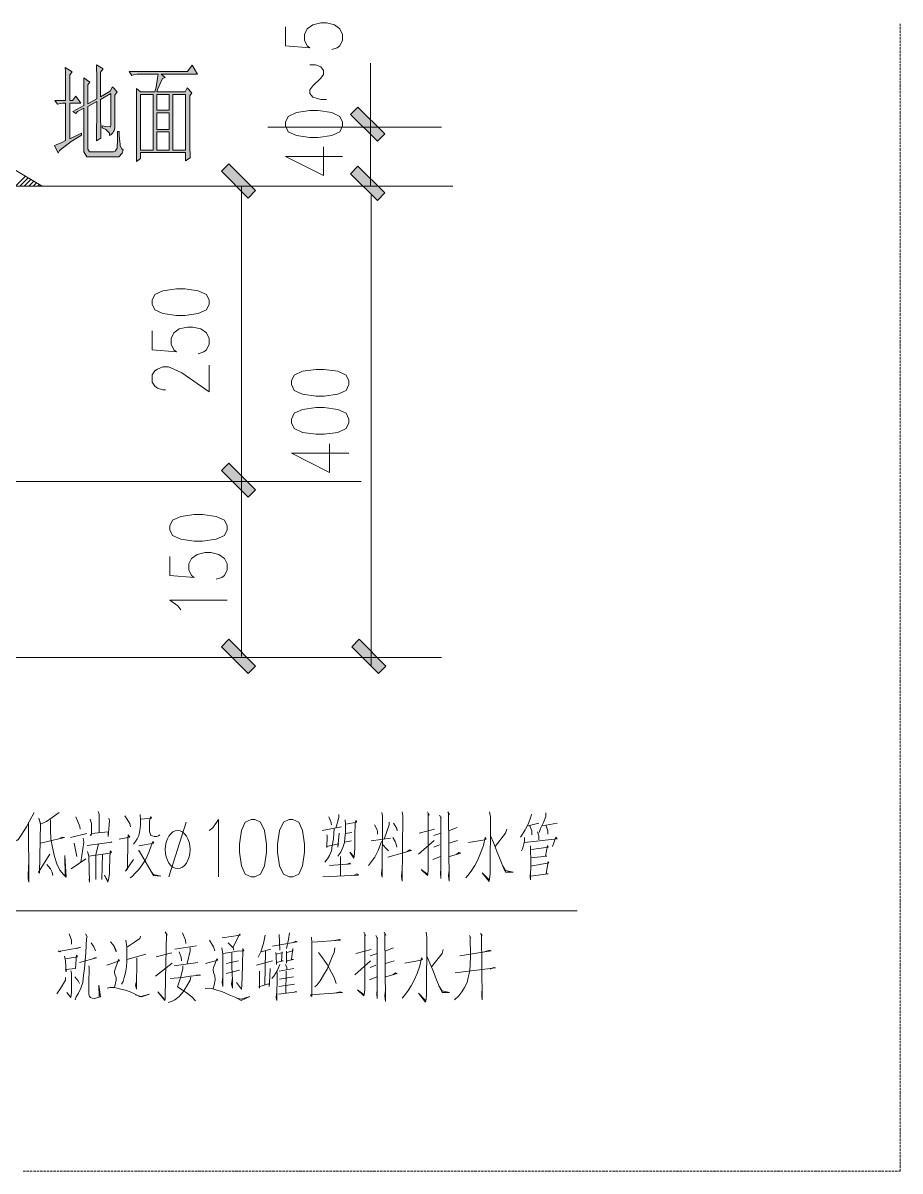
# Model space of a CAD drawing. Header units: millimetres. Extents: x -4415 to 173792, y -78716 to 47289.
# Drawn here: x 22054 to 32086, y -55595 to -42470 of the extents above; entities that cross this region are included whole.
import ezdxf

# ---------------------------------------------------------------- set-up
doc = ezdxf.new("R2010")
doc.units = ezdxf.units.MM

msp = doc.modelspace()

# ---------------------------------------------------------------- hatches: boundary and pattern name
h = msp.add_hatch(color=0)
h.dxf.hatch_style = 2
h.paths.add_polyline_path([(22589, -43796), (22722, -43729), (22725, -43753), (22605, -43826), (22471, -43929), (22455, -43957), (22416, -43871), (22435, -43864), (22498, -43835), (22541, -43814), (22541, -43387), (22528, -43387), (22507, -43387), (22467, -43393), (22449, -43400), (22419, -43358), (22541, -43358), (22541, -43140), (22541, -43106), (22540, -43025), (22538, -42978), (22615, -43030), (22589, -43063), (22589, -43358), (22622, -43358), (22658, -43306), (22715, -43387), (22589, -43387)])
h = msp.add_hatch(color=0)
h.dxf.hatch_style = 2
h.paths.add_polyline_path([(22961, -43647), (23001, -43655), (23046, -43659), (23051, -43657), (23056, -43655), (23061, -43638), (23061, -43624), (23061, -43277), (22941, -43344), (22941, -43500), (22943, -43721), (22944, -43786), (22895, -43819), (22896, -43735), (22898, -43510), (22898, -43367), (22795, -43424), (22795, -43886), (22795, -43914), (22816, -43943), (22838, -43943), (23091, -43943), (23109, -43937), (23130, -43900), (23133, -43866), (23135, -43833), (23137, -43755), (23137, -43710), (23154, -43710), (23155, -43757), (23161, -43829), (23164, -43852), (23167, -43876), (23185, -43909), (23200, -43919), (23188, -43959), (23149, -43999), (23124, -43999), (22822, -43999), (22786, -43999), (22752, -43945), (22752, -43890), (22752, -43443), (22678, -43481), (22658, -43505), (22625, -43481), (22752, -43414), (22752, -43244), (22752, -43213), (22750, -43139), (22749, -43096), (22818, -43148), (22795, -43177), (22795, -43395), (22898, -43338), (22898, -43111), (22898, -43068), (22896, -42987), (22895, -42949), (22971, -42996), (22941, -43034), (22941, -43315), (23051, -43248), (23077, -43201), (23131, -43258), (23104, -43295), (23104, -43657), (23104, -43671), (23096, -43699), (23089, -43712), (23081, -43725), (23059, -43747), (23044, -43757), (23043, -43731), (23001, -43686), (22961, -43667)])
h = msp.add_hatch(color=0)
h.paths.add_polyline_path([(23563, -43258), (23576, -43203), (23594, -43101), (23600, -43054), (23387, -43054), (23362, -43054), (23319, -43061), (23300, -43069), (23270, -43026), (23936, -43026), (23990, -42954), (24049, -43054), (23633, -43054), (23682, -43092), (23649, -43106), (23630, -43146), (23597, -43222), (23584, -43258), (23909, -43258), (23933, -43210), (23986, -43267), (23963, -43301), (23963, -43514), (23964, -43871), (23966, -44013), (23915, -44047), (23915, -43952), (23400, -43952), (23400, -44019), (23351, -44052), (23352, -43968), (23354, -43756), (23354, -43626), (23354, -43497), (23352, -43293), (23351, -43220), (23400, -43258)])
h.paths.add_polyline_path([(23769, -43287), (23769, -43923), (23915, -43923), (23915, -43287)])
h.paths.add_polyline_path([(23400, -43287), (23400, -43923), (23543, -43923), (23543, -43287)])
h.paths.add_polyline_path([(23587, -43715), (23587, -43923), (23727, -43923), (23727, -43715)])
h.paths.add_polyline_path([(23587, -43496), (23587, -43686), (23727, -43686), (23727, -43496)])
h.paths.add_polyline_path([(23587, -43287), (23587, -43467), (23727, -43467), (23727, -43287)])
h = msp.add_hatch(color=0)
h.dxf.hatch_style = 2
h.paths.add_polyline_path([(25802, -43516), (25886, -43432), (26192, -43736), (26108, -43821)])
h = msp.add_hatch(color=0)
h.dxf.hatch_style = 2
h.paths.add_polyline_path([(24324, -44165), (24409, -44080), (24715, -44386), (24629, -44471)])
h = msp.add_hatch(color=0)
h.dxf.hatch_style = 2
h.paths.add_polyline_path([(25802, -44193), (25886, -44108), (26192, -44413), (26108, -44498)])
h = msp.add_hatch(color=0)
h.dxf.hatch_style = 2
h.paths.add_polyline_path([(24324, -47588), (24409, -47503), (24715, -47808), (24629, -47893)])
h = msp.add_hatch(color=0)
h.dxf.hatch_style = 2
h.paths.add_polyline_path([(24324, -49601), (24409, -49516), (24715, -49822), (24629, -49907)])
h = msp.add_hatch(color=0)
h.dxf.hatch_style = 2
h.paths.add_polyline_path([(25814, -49601), (25899, -49516), (26204, -49822), (26119, -49907)])

# ---------------------------------------------------------------- linework, layer by layer
at = {"color": 0, "lineweight": 0}
for points in [[(25057, -42514), (25057, -42732), (25337, -42753), (25306, -42732), (25274, -42666), (25274, -42601), (25306, -42535), (25368, -42491), (25461, -42470), (25524, -42470), (25617, -42491), (25679, -42535), (25710, -42601), (25710, -42666), (25679, -42732), (25648, -42753), (25586, -42775)], [(32086, -42478), (32086, -42505)], [(32086, -42517), (32086, -42544)], [(19284, -42551), (22274, -44337)], [(32086, -42555), (32086, -42582)], [(32086, -42593), (32086, -42621)], [(32086, -42632), (32086, -42660)], [(32086, -42670), (32086, -42698)], [(32086, -42709), (32086, -42736)], [(32086, -42748), (32086, -42775)], [(32086, -42786), (32086, -42813)], [(32086, -42824), (32086, -42852)], [(32086, -42863), (32086, -42891)], [(32086, -42901), (32086, -42929)], [(25524, -43343), (25461, -43343), (25368, -43320), (25337, -43277), (25337, -43233), (25368, -43189), (25461, -43102), (25492, -43058), (25492, -43015), (25461, -42971), (25399, -42950), (25337, -42950)], [(26030, -44337), (26030, -42931)], [(32086, -42940), (32086, -42968)], [(32086, -42979), (32086, -43006)], [(32086, -43017), (32086, -43044)], [(32086, -43056), (32086, -43083)], [(32086, -43095), (32086, -43121)], [(32086, -43132), (32086, -43160)], [(32086, -43171), (32086, -43199)], [(32086, -43209), (32086, -43237)], [(32086, -43248), (32086, -43276)], [(32086, -43287), (32086, -43314)], [(32086, -43325), (32086, -43352)], [(32086, -43364), (32086, -43391)], [(32086, -43402), (32086, -43429)], [(32086, -43440), (32086, -43468)], [(32086, -43479), (32086, -43507)], [(32086, -43517), (32086, -43545)], [(32086, -43556), (32086, -43584)], [(26842, -43660), (24855, -43660)], [(32086, -43595), (32086, -43622)], [(32086, -43633), (32086, -43660)], [(32086, -43671), (32086, -43699)], [(32086, -43710), (32086, -43738)], [(32086, -43748), (32086, -43776)], [(32086, -43787), (32086, -43815)], [(32086, -43826), (32086, -43853)], [(25057, -43996), (25492, -44214), (25492, -43887)], [(32086, -43864), (32086, -43891)], [(32086, -43903), (32086, -43930)], [(32086, -43942), (32086, -43968)], [(25057, -43996), (25710, -43996)], [(32086, -43979), (32086, -44007)], [(32086, -44018), (32086, -44046)], [(32086, -44056), (32086, -44084)], [(32086, -44095), (32086, -44123)], [(21967, -44337), (22082, -44222)], [(32086, -44134), (32086, -44161)], [(32086, -44172), (32086, -44199)], [(32086, -44211), (32086, -44238)], [(22274, -44337), (20795, -44337)], [(22019, -44337), (22114, -44241)], [(22069, -44337), (22146, -44259)], [(22121, -44337), (22177, -44279)], [(22171, -44337), (22210, -44298)], [(22223, -44337), (22242, -44317)], [(22274, -44337), (26971, -44337)], [(24553, -44337), (24553, -49712)], [(25724, -44337), (25255, -44337)], [(32086, -44249), (32086, -44276)], [(32086, -44287), (32086, -44315)], [(32086, -44326), (32086, -44354)], [(32086, -44364), (32086, -44392)], [(26036, -44437), (26036, -49812)], [(32086, -44403), (32086, -44431)], [(32086, -44442), (32086, -44469)], [(32086, -44480), (32086, -44507)], [(32086, -44519), (32086, -44546)], [(32086, -44557), (32086, -44585)], [(32086, -44595), (32086, -44623)], [(32086, -44634), (32086, -44662)], [(32086, -44673), (32086, -44700)], [(32086, -44711), (32086, -44738)], [(32086, -44750), (32086, -44777)], [(32086, -44789), (32086, -44815)], [(32086, -44826), (32086, -44854)], [(32086, -44865), (32086, -44893)], [(32086, -44903), (32086, -44931)], [(32086, -44942), (32086, -44970)], [(32086, -44981), (32086, -45009)], [(32086, -45019), (32086, -45046)], [(32086, -45058), (32086, -45085)], [(32086, -45097), (32086, -45123)], [(32086, -45134), (32086, -45162)], [(32086, -45173), (32086, -45201)], [(32086, -45211), (32086, -45239)], [(32086, -45250), (32086, -45278)], [(32086, -45289), (32086, -45316)], [(32086, -45327), (32086, -45354)], [(32086, -45366), (32086, -45393)], [(32086, -45404), (32086, -45432)], [(32086, -45442), (32086, -45470)], [(32086, -45481), (32086, -45509)], [(32086, -45520), (32086, -45547)], [(32086, -45558), (32086, -45586)], [(32086, -45597), (32086, -45624)], [(32086, -45635), (32086, -45662)], [(32086, -45673), (32086, -45701)], [(32086, -45712), (32086, -45740)], [(32086, -45750), (32086, -45778)], [(32086, -45789), (32086, -45817)], [(32086, -45828), (32086, -45856)], [(32086, -45866), (32086, -45893)], [(32086, -45905), (32086, -45932)], [(23530, -45989), (23530, -46208), (23810, -46229), (23779, -46208), (23748, -46142), (23748, -46077), (23779, -46011), (23841, -45967), (23935, -45946), (23997, -45946), (24090, -45967), (24153, -46011), (24184, -46077), (24184, -46142), (24153, -46208), (24122, -46229), (24059, -46251)], [(32086, -45944), (32086, -45970)], [(32086, -45981), (32086, -46009)], [(32086, -46020), (32086, -46048)], [(32086, -46058), (32086, -46086)], [(32086, -46097), (32086, -46125)], [(32086, -46136), (32086, -46163)], [(32086, -46174), (32086, -46201)], [(32086, -46213), (32086, -46240)], [(32086, -46251), (32086, -46279)], [(32086, -46289), (32086, -46317)], [(32086, -46328), (32086, -46356)], [(23686, -46665), (23655, -46665), (23592, -46644), (23561, -46622), (23530, -46578), (23530, -46491), (23561, -46447), (23592, -46426), (23655, -46403), (23717, -46403), (23779, -46426), (23873, -46469), (24184, -46688), (24184, -46382)], [(32086, -46367), (32086, -46394)], [(32086, -46405), (32086, -46433)], [(32086, -46444), (32086, -46471)], [(32086, -46482), (32086, -46509)], [(32086, -46521), (32086, -46548)], [(32086, -46559), (32086, -46587)], [(32086, -46597), (32086, -46625)], [(32086, -46636), (32086, -46664)], [(32086, -46675), (32086, -46703)], [(32086, -46713), (32086, -46740)], [(32086, -46752), (32086, -46779)], [(32086, -46791), (32086, -46817)], [(32086, -46828), (32086, -46856)], [(32086, -46867), (32086, -46895)], [(32086, -46905), (32086, -46933)], [(32086, -46944), (32086, -46972)], [(32086, -46983), (32086, -47011)], [(32086, -47021), (32086, -47048)], [(32086, -47060), (32086, -47087)], [(32086, -47099), (32086, -47126)], [(32086, -47136), (32086, -47164)], [(32086, -47175), (32086, -47203)], [(32086, -47214), (32086, -47241)], [(32086, -47252), (32086, -47280)], [(25126, -47390), (25562, -47609), (25562, -47281)], [(32086, -47291), (32086, -47318)], [(32086, -47329), (32086, -47356)], [(32086, -47368), (32086, -47395)], [(25126, -47390), (25780, -47390)], [(32086, -47406), (32086, -47434)], [(32086, -47444), (32086, -47472)], [(32086, -47483), (32086, -47511)], [(32086, -47522), (32086, -47550)], [(32086, -47560), (32086, -47588)], [(32086, -47599), (32086, -47626)], [(32086, -47638), (32086, -47664)], [(21227, -47711), (25267, -47711)], [(25267, -47711), (25924, -47711)], [(32086, -47676), (32086, -47703)], [(32086, -47714), (32086, -47742)], [(32086, -47752), (32086, -47780)], [(32086, -47791), (32086, -47819)], [(32086, -47830), (32086, -47858)], [(32086, -47868), (32086, -47895)], [(32086, -47907), (32086, -47934)], [(32086, -47946), (32086, -47972)], [(32086, -47983), (32086, -48011)], [(32086, -48022), (32086, -48050)], [(32086, -48061), (32086, -48088)], [(32086, -48099), (32086, -48127)], [(32086, -48138), (32086, -48166)], [(32086, -48176), (32086, -48203)], [(32086, -48215), (32086, -48242)], [(32086, -48253), (32086, -48281)], [(32086, -48291), (32086, -48319)], [(32086, -48330), (32086, -48358)], [(32086, -48369), (32086, -48397)], [(32086, -48407), (32086, -48435)], [(23734, -48568), (23734, -48786), (24014, -48809), (23983, -48786), (23952, -48721), (23952, -48655), (23983, -48591), (24045, -48547), (24139, -48525), (24202, -48525), (24295, -48547), (24358, -48591), (24389, -48655), (24389, -48721), (24358, -48786), (24327, -48809), (24264, -48830)], [(32086, -48446), (32086, -48473)], [(32086, -48485), (32086, -48511)], [(32086, -48523), (32086, -48550)], [(32086, -48561), (32086, -48589)], [(32086, -48599), (32086, -48627)], [(32086, -48638), (32086, -48666)], [(32086, -48677), (32086, -48705)], [(32086, -48715), (32086, -48742)], [(32086, -48754), (32086, -48781)], [(32086, -48793), (32086, -48819)], [(32086, -48830), (32086, -48858)], [(32086, -48869), (32086, -48897)], [(32086, -48908), (32086, -48935)], [(32086, -48946), (32086, -48974)], [(23859, -49179), (23827, -49135), (23734, -49070), (24389, -49070)], [(32086, -48985), (32086, -49013)], [(32086, -49023), (32086, -49050)], [(32086, -49062), (32086, -49089)], [(32086, -49101), (32086, -49128)], [(32086, -49138), (32086, -49166)], [(32086, -49177), (32086, -49205)], [(32086, -49216), (32086, -49244)], [(32086, -49254), (32086, -49282)], [(32086, -49293), (32086, -49320)], [(32086, -49332), (32086, -49358)], [(32086, -49370), (32086, -49397)], [(32086, -49408), (32086, -49436)], [(32086, -49446), (32086, -49474)], [(32086, -49485), (32086, -49513)], [(32086, -49524), (32086, -49552)], [(32086, -49562), (32086, -49590)], [(32086, -49601), (32086, -49628)], [(26842, -49723), (21616, -49723)], [(32086, -49640), (32086, -49666)], [(32086, -49678), (32086, -49705)], [(32086, -49716), (32086, -49744)], [(32086, -49754), (32086, -49782)], [(32086, -49793), (32086, -49821)], [(32086, -49832), (32086, -49860)], [(32086, -49870), (32086, -49897)], [(32086, -49909), (32086, -49936)], [(32086, -49948), (32086, -49975)], [(32086, -49985), (32086, -50013)], [(32086, -50024), (32086, -50052)], [(32086, -50063), (32086, -50091)], [(32086, -50101), (32086, -50129)], [(32086, -50140), (32086, -50168)], [(32086, -50179), (32086, -50205)], [(32086, -50217), (32086, -50244)], [(32086, -50255), (32086, -50283)], [(32086, -50293), (32086, -50321)], [(32086, -50332), (32086, -50360)], [(32086, -50371), (32086, -50399)], [(32086, -50409), (32086, -50437)], [(32086, -50448), (32086, -50475)], [(32086, -50487), (32086, -50513)], [(32086, -50525), (32086, -50552)], [(32086, -50563), (32086, -50591)], [(32086, -50601), (32086, -50629)], [(32086, -50640), (32086, -50668)], [(32086, -50679), (32086, -50707)], [(32086, -50717), (32086, -50744)], [(32086, -50756), (32086, -50783)], [(32086, -50795), (32086, -50822)], [(32086, -50832), (32086, -50860)], [(32086, -50871), (32086, -50899)], [(32086, -50910), (32086, -50937)], [(32086, -50948), (32086, -50976)], [(32086, -50987), (32086, -51015)], [(32086, -51026), (32086, -51052)], [(32086, -51064), (32086, -51091)], [(32086, -51103), (32086, -51130)], [(32086, -51140), (32086, -51168)], [(32086, -51179), (32086, -51207)], [(32086, -51218), (32086, -51246)], [(32086, -51256), (32086, -51284)], [(32086, -51295), (32086, -51322)], [(32086, -51334), (32086, -51360)], [(32086, -51372), (32086, -51399)], [(32086, -51410), (32086, -51438)], [(32086, -51448), (32086, -51476)], [(22181, -51497), (22132, -51586), (22096, -51662), (22042, -51745), (22002, -51803), (21980, -51822)], [(22467, -51497), (22387, -51554), (22323, -51599), (22253, -51630), (22234, -51560), (22253, -51623), (22244, -52191), (22230, -52178), (22360, -51974)], [(22369, -51579), (22369, -51694), (22373, -51796), (22391, -51898), (22414, -52000), (22440, -52083), (22476, -52154), (22516, -52204), (22547, -52236), (22534, -51987), (22538, -52224)], [(22658, -51547), (22703, -51656), (22708, -51688)], [(22824, -51573), (22838, -51623), (22838, -51745), (22824, -51751), (22833, -51758), (22838, -51738), (23030, -51719), (23030, -51771), (23043, -51592), (23038, -51560)], [(22913, -51484), (22927, -51515), (22927, -51725)], [(23221, -51534), (23275, -51623), (23284, -51662)], [(23396, -51521), (23400, -51579), (23400, -51643), (23391, -51701), (23378, -51758), (23359, -51796), (23342, -51827), (23320, -51860)], [(23404, -51573), (23525, -51560), (23516, -51541), (23502, -51592), (23502, -51636), (23502, -51675), (23502, -51719), (23508, -51738), (23516, -51758), (23534, -51764), (23556, -51771), (23587, -51771), (23605, -51764), (23619, -51751)], [(24183, -51702), (24227, -51671), (24292, -51577), (24292, -52231)], [(25551, -51547), (25574, -51599), (25583, -51636)], [(25667, -51521), (25667, -51554), (25632, -51675)], [(25739, -51579), (25744, -51630), (25744, -51725), (25734, -51790), (25730, -51840), (25712, -51898), (25690, -51949), (25655, -51994)], [(26159, -51497), (26168, -51534), (26163, -52236), (26154, -52198), (26163, -52122)], [(26391, -51490), (26400, -51534), (26391, -52280), (26382, -52224), (26391, -52147)], [(26681, -51490), (26699, -51528), (26690, -51509), (26690, -52147), (26685, -52204), (26681, -52217), (26610, -52147), (26685, -52204)], [(26819, -51528), (26838, -51560), (26833, -51547), (26833, -52249), (26828, -52191), (26833, -52141)], [(26913, -51490), (26931, -51521), (26922, -51509), (26927, -52280), (26922, -52217), (26927, -52154)], [(27390, -51490), (27400, -51547), (27396, -52198), (27390, -52256), (27386, -52287), (27306, -52185), (27386, -52268)], [(27869, -51515), (27864, -51547), (27837, -51623), (27802, -51688), (27797, -51694), (27766, -51745), (27744, -51777)], [(28033, -51502), (28033, -51541), (28007, -51611), (27975, -51681), (27958, -51725)], [(32086, -51487), (32086, -51515)], [(32086, -51526), (32086, -51554)], [(32086, -51564), (32086, -51592)], [(22118, -51611), (22123, -52293), (22114, -52249), (22118, -52096)], [(23921, -51608), (23724, -52231)], [(25475, -51701), (25699, -51662)], [(25614, -51681), (25605, -51796), (25591, -51879), (25583, -51936), (25560, -51987), (25538, -52026), (25506, -52064)], [(25748, -51630), (25872, -51605), (25860, -51586), (25855, -51623), (25851, -51751), (25851, -51885), (25846, -51974), (25837, -52020), (25793, -51949), (25837, -52000)], [(26074, -51636), (26105, -51694), (26110, -51719), (26110, -51745)], [(26244, -51605), (26244, -51636), (26186, -51803)], [(26292, -51617), (26329, -51681), (26333, -51707)], [(26587, -51732), (26761, -51688)], [(26931, -51701), (27020, -51669)], [(27587, -51688), (27574, -51732), (27454, -51885)], [(27833, -51649), (27954, -51617)], [(27851, -51649), (27873, -51707), (27873, -51751)], [(27998, -51649), (28163, -51617)], [(28039, -51649), (28056, -51707), (28056, -51745)], [(32086, -51603), (32086, -51630)], [(32086, -51642), (32086, -51669)], [(32086, -51680), (32086, -51707)], [(22253, -51847), (22530, -51783), (22507, -51777), (22476, -51790)], [(22596, -51783), (22784, -51738)], [(22743, -51790), (22749, -51834), (22716, -52064), (22774, -52026), (22605, -52141)], [(22788, -51873), (23070, -51834), (23065, -51827)], [(23154, -51803), (23275, -51777), (23257, -51751), (23253, -51803), (23248, -52141), (23226, -52166), (23320, -52032)], [(23378, -51879), (23552, -51847), (23539, -51827), (23520, -51879), (23498, -51942), (23475, -51994), (23454, -52039), (23417, -52096), (23378, -52147), (23338, -52191), (23306, -52224), (23279, -52243)], [(25529, -51751), (25533, -51764), (25529, -51898), (25525, -51885), (25667, -51853)], [(25672, -51732), (25655, -51892), (25659, -51866)], [(25810, -51822), (25730, -51834)], [(25744, -51738), (25814, -51725)], [(26154, -51827), (26118, -51930), (26079, -52007), (26042, -52057), (26007, -52102)], [(26038, -51822), (26257, -51790)], [(26284, -51783), (26310, -51827), (26323, -51860), (26329, -51892)], [(26579, -51974), (26757, -51816)], [(26753, -51758), (26833, -51732)], [(27024, -51816), (26927, -51847)], [(27150, -51840), (27338, -51809), (27351, -51803), (27342, -51783), (27320, -51873), (27288, -51962), (27257, -52039), (27221, -52102), (27181, -52166), (27141, -52217), (27119, -52243)], [(27400, -51764), (27435, -51840), (27471, -51930), (27512, -52032), (27556, -52141), (27574, -52178), (27659, -52178), (27574, -52159)], [(27789, -51783), (27789, -51827), (27783, -51853), (27775, -51885), (27766, -51911), (27757, -51936)], [(27789, -51840), (28163, -51796), (28150, -51777), (28110, -51885)], [(27940, -51719), (27954, -51764), (27954, -51809)], [(32086, -51718), (32086, -51746)], [(32086, -51757), (32086, -51784)], [(32086, -51795), (32086, -51823)], [(32086, -51834), (32086, -51862)], [(22641, -51847), (22672, -52000)], [(22815, -52293), (22811, -52262), (22815, -52243), (22815, -52293), (22807, -51994), (22793, -51942)], [(22807, -51994), (23051, -51962), (23065, -51949), (23051, -51936), (23043, -52128), (23043, -52198), (23034, -52262), (23024, -52293), (22985, -52211), (23024, -52280)], [(22918, -51853), (22886, -51981), (22886, -52262)], [(22958, -52262), (22962, -51974)], [(23373, -51936), (23382, -51936), (23547, -52217), (23632, -52224), (23547, -52204), (23525, -52178)], [(26163, -51860), (26221, -51918), (26234, -51936)], [(26226, -52007), (26498, -51930), (26480, -51924), (26449, -51942)], [(26819, -51866), (26753, -51892)], [(26931, -52000), (27061, -51962), (27043, -51955), (27011, -51974)], [(27859, -51879), (27859, -51911), (27864, -52057), (27859, -52268), (27855, -52230), (27859, -52178)], [(27869, -51918), (28060, -51892), (28052, -51873), (28029, -51994), (28047, -51994), (27864, -52013)], [(32086, -51873), (32086, -51899)], [(32086, -51911), (32086, -51938)], [(32086, -51950), (32086, -51977)], [(22329, -52089), (22369, -52141), (22387, -52178), (22395, -52217)], [(25560, -52102), (25806, -52083), (25788, -52076), (25766, -52089)], [(25686, -52000), (25686, -52032), (25686, -52224)], [(26743, -52032), (26828, -52000)], [(27538, -52102), (27578, -52166)], [(27864, -52109), (28070, -52070), (28060, -52057), (28039, -52198), (28060, -52198), (27859, -52224)], [(32086, -51987), (32086, -52015)], [(32086, -52026), (32086, -52054)], [(32086, -52065), (32086, -52093)], [(32086, -52103), (32086, -52131)], [(25485, -52230), (25891, -52211), (25872, -52198), (25833, -52217)], [(32086, -52142), (32086, -52170)], [(32086, -52181), (32086, -52207)], [(32086, -52219), (32086, -52246)], [(32086, -52257), (32086, -52285)], [(32086, -52295), (32086, -52323)], [(32086, -52334), (32086, -52362)], [(32086, -52373), (32086, -52401)], [(32086, -52411), (32086, -52439)], [(32086, -52450), (32086, -52477)], [(32086, -52489), (32086, -52516)], [(20989, -52621), (28392, -52621)], [(32086, -52527), (32086, -52554)], [(32086, -52565), (32086, -52593)], [(32086, -52604), (32086, -52631)], [(32086, -52642), (32086, -52670)], [(32086, -52681), (32086, -52709)], [(32086, -52719), (32086, -52747)], [(32086, -52758), (32086, -52785)], [(22583, -52885), (22610, -52955), (22610, -53000)], [(22770, -52885), (22788, -52917), (22780, -52935), (22774, -53095), (22766, -53191), (22757, -53280), (22747, -53357), (22739, -53440), (22716, -53503), (22690, -53561), (22663, -53605), (22650, -53637)], [(23681, -52859), (23704, -52898), (23694, -52885), (23686, -53401), (23681, -53612), (23681, -53631), (23677, -53644), (23597, -53548), (23677, -53637)], [(23878, -52872), (23913, -52955), (23918, -52993)], [(24333, -52930), (24538, -52898), (24534, -52885), (24453, -53038), (24400, -52987), (24458, -53044), (24467, -53069)], [(24985, -52891), (24994, -53069)], [(25101, -52872), (25092, -52948), (25069, -53050)], [(25954, -52865), (25971, -52904), (25963, -52885), (25963, -53522), (25958, -53580), (25954, -53592), (25882, -53522), (25958, -53580)], [(26186, -52865), (26204, -52898), (26194, -52885), (26199, -53657), (26194, -53592), (26199, -53529)], [(26664, -52865), (26672, -52923), (26668, -53574), (26664, -53631), (26659, -53663), (26579, -53561), (26659, -53644)], [(27288, -52878), (27307, -52904), (27298, -52891), (27307, -53637), (27302, -53587), (27307, -53484)], [(32086, -52797), (32086, -52824)], [(32086, -52834), (32086, -52862)], [(32086, -52873), (32086, -52901)], [(22833, -52987), (22864, -53032), (22877, -53057), (22882, -53076)], [(23051, -52974), (23061, -52980), (23096, -53025), (23115, -53063), (23119, -53089), (23096, -53032)], [(23231, -52955), (23243, -53032), (23243, -53115), (23243, -53191), (23239, -53261), (23226, -53331), (23212, -53382), (23199, -53427), (23181, -53459)], [(23400, -52911), (23391, -52935), (23328, -52980), (23248, -53032)], [(23793, -53057), (24038, -53019)], [(24186, -52955), (24234, -53032), (24248, -53076)], [(24824, -52898), (24806, -52993), (24775, -53089), (24744, -53152)], [(24908, -53025), (25191, -52974), (25177, -52967), (25137, -52987)], [(25355, -52923), (25360, -52987), (25360, -53599), (25342, -53580), (25708, -53555), (25681, -53548), (25623, -53561)], [(25369, -52980), (25686, -52955), (25673, -52948), (25619, -52961)], [(26092, -52904), (26110, -52935), (26105, -52923), (26105, -53624), (26101, -53568), (26105, -53516)], [(27160, -52904), (27172, -52930), (27168, -52923), (27172, -53140), (27168, -53236), (27164, -53306), (27146, -53382), (27133, -53440), (27106, -53497), (27075, -53548), (27038, -53592), (26990, -53637)], [(32086, -52912), (32086, -52940)], [(32086, -52950), (32086, -52978)], [(32086, -52989), (32086, -53017)], [(32086, -53028), (32086, -53054)], [(22458, -53076), (22476, -53089), (22484, -53082), (22712, -53038), (22699, -53038), (22672, -53050)], [(22530, -53140), (22542, -53191), (22547, -53319), (22542, -53293), (22654, -53280), (22668, -53127), (22677, -53147), (22542, -53171)], [(22699, -53210), (22896, -53159), (22877, -53159), (22855, -53171)], [(23458, -53115), (23243, -53178)], [(23355, -53159), (23351, -53516), (23342, -53472), (23351, -53427)], [(23578, -53147), (23757, -53102)], [(23841, -53089), (23864, -53152), (23868, -53191)], [(23967, -53038), (23967, -53076), (23932, -53223)], [(24329, -53044), (24342, -53115), (24342, -53401), (24342, -53484), (24333, -53440), (24342, -53375)], [(24342, -53108), (24422, -53095), (24503, -53082), (24579, -53076), (24569, -53050), (24565, -53249), (24561, -53369), (24556, -53472), (24552, -53516), (24498, -53440)], [(24445, -53102), (24445, -53261), (24449, -53414), (24449, -53420), (24449, -53503), (24440, -53459), (24449, -53382)], [(24780, -53089), (24891, -53057)], [(24829, -53082), (24819, -53466)], [(24945, -53095), (24949, -53134), (24954, -53236), (24954, -53210), (25030, -53191), (25011, -53191), (25020, -53089), (25016, -53102), (24949, -53115)], [(25069, -53082), (25069, -53217), (25074, -53191), (25150, -53178), (25127, -53178), (25141, -53050), (25141, -53076), (25074, -53095)], [(25623, -53044), (25615, -53095), (25592, -53147), (25561, -53223), (25534, -53286), (25493, -53357), (25454, -53420), (25418, -53466), (25392, -53490)], [(25436, -53095), (25481, -53159), (25534, -53236), (25584, -53325), (25615, -53382), (25636, -53453)], [(25860, -53108), (26035, -53063)], [(26025, -53134), (26105, -53108)], [(26204, -53076), (26293, -53044)], [(26422, -53217), (26610, -53184), (26624, -53178), (26614, -53159), (26592, -53249), (26561, -53338), (26529, -53414), (26494, -53477), (26454, -53542), (26413, -53592), (26391, -53618)], [(26672, -53140), (26709, -53217), (26744, -53306), (26784, -53408), (26829, -53516), (26847, -53555), (26932, -53555), (26847, -53535)], [(26860, -53063), (26847, -53108), (26726, -53261)], [(27052, -53134), (27410, -53076), (27391, -53069), (27333, -53089)], [(32086, -53066), (32086, -53093)], [(32086, -53105), (32086, -53132)], [(32086, -53142), (32086, -53170)], [(22807, -53249), (22811, -53267), (22811, -53286), (22807, -53433), (22807, -53529), (22807, -53574), (22815, -53599), (22828, -53612), (22846, -53618), (22869, -53624), (22940, -53605), (22922, -53472), (22927, -53605)], [(23012, -53242), (23159, -53191), (23146, -53178), (23101, -53312), (23101, -53331), (23109, -53357), (23119, -53382), (23119, -53414), (23101, -53497)], [(23570, -53369), (23762, -53217)], [(23783, -53249), (24056, -53210)], [(23882, -53249), (23882, -53280), (23860, -53375), (23820, -53490), (23874, -53522), (23922, -53555), (23985, -53605), (24029, -53650)], [(24141, -53223), (24284, -53184), (24271, -53171), (24257, -53210), (24234, -53267), (24230, -53293), (24234, -53325), (24248, -53364), (24253, -53408), (24240, -53472), (24230, -53510)], [(24378, -53223), (24521, -53191)], [(24908, -53191), (24726, -53242)], [(24761, -53312), (24761, -53503), (24753, -53490), (24873, -53453), (24869, -53484), (24877, -53375), (24883, -53280)], [(24994, -53236), (24962, -53306), (24922, -53369), (24900, -53395)], [(24985, -53312), (25154, -53280)], [(25057, -53236), (25074, -53267), (25074, -53286)], [(25851, -53351), (26029, -53191)], [(26092, -53242), (26025, -53267)], [(26298, -53191), (26199, -53223)], [(26999, -53331), (27458, -53273), (27437, -53267), (27396, -53286)], [(32086, -53181), (32086, -53209)], [(32086, -53220), (32086, -53248)], [(32086, -53258), (32086, -53286)], [(22542, -53382), (22542, -53414), (22530, -53433), (22484, -53510), (22440, -53568)], [(22600, -53306), (22610, -53331), (22610, -53548), (22605, -53587), (22600, -53612), (22556, -53555)], [(22646, -53375), (22685, -53420), (22699, -53453)], [(23976, -53375), (23967, -53414), (23926, -53484), (23886, -53548), (23841, -53599), (23793, -53637), (23752, -53657), (23713, -53670)], [(23739, -53395), (23874, -53382), (23967, -53369), (24083, -53357), (24070, -53351), (24038, -53357)], [(24378, -53338), (24529, -53299)], [(24962, -53325), (24958, -53644), (24949, -53612), (24958, -53548)], [(24989, -53401), (25150, -53375)], [(25065, -53312), (25061, -53561)], [(26016, -53408), (26101, -53375)], [(26204, -53375), (26333, -53338), (26316, -53331), (26284, -53351)], [(32086, -53297), (32086, -53324)], [(32086, -53336), (32086, -53363)], [(32086, -53374), (32086, -53401)], [(32086, -53412), (32086, -53440)], [(23016, -53503), (23047, -53497), (23074, -53497), (23096, -53497), (23132, -53503), (23173, -53516), (23226, -53529), (23279, -53548), (23328, -53568), (23386, -53599), (23409, -53605), (23502, -53574), (23404, -53599), (23342, -53580)], [(24137, -53510), (24172, -53503), (24213, -53510), (24271, -53529), (24329, -53542), (24414, -53580), (24490, -53612), (24548, -53644), (24650, -53599), (24548, -53631), (24498, -53618)], [(24976, -53574), (25185, -53548), (25177, -53542), (25150, -53555)], [(25159, -53459), (24980, -53484)], [(26811, -53477), (26851, -53542)], [(32086, -53451), (32086, -53478)], [(32086, -53489), (32086, -53517)], [(32086, -53528), (32086, -53556)], [(32086, -53566), (32086, -53594)], [(32086, -53605), (32086, -53632)], [(32086, -53644), (32086, -53671)], [(32086, -53682), (32086, -53709)], [(32086, -53720), (32086, -53748)], [(32086, -53759), (32086, -53787)], [(32086, -53797), (32086, -53825)], [(32086, -53836), (32086, -53864)], [(32086, -53875), (32086, -53901)], [(32086, -53913), (32086, -53940)], [(32086, -53952), (32086, -53979)], [(32086, -53989), (32086, -54017)], [(32086, -54028), (32086, -54056)], [(32086, -54067), (32086, -54095)], [(32086, -54105), (32086, -54133)], [(32086, -54144), (32086, -54172)], [(32086, -54183), (32086, -54210)], [(32086, -54221), (32086, -54248)], [(32086, -54260), (32086, -54287)], [(32086, -54298), (32086, -54325)], [(32086, -54336), (32086, -54364)], [(32086, -54375), (32086, -54403)], [(32086, -54413), (32086, -54441)], [(32086, -54452), (32086, -54479)], [(32086, -54491), (32086, -54518)], [(32086, -54529), (32086, -54556)], [(32086, -54567), (32086, -54595)], [(32086, -54606), (32086, -54634)], [(32086, -54644), (32086, -54672)], [(32086, -54683), (32086, -54711)], [(32086, -54722), (32086, -54749)], [(32086, -54760), (32086, -54787)], [(32086, -54799), (32086, -54826)], [(32086, -54836), (32086, -54864)], [(32086, -54875), (32086, -54903)], [(32086, -54914), (32086, -54942)], [(32086, -54952), (32086, -54980)], [(32086, -54991), (32086, -55019)], [(32086, -55030), (32086, -55056)], [(32086, -55068), (32086, -55095)], [(32086, -55107), (32086, -55134)], [(32086, -55145), (32086, -55172)], [(32086, -55183), (32086, -55211)], [(32086, -55222), (32086, -55250)], [(32086, -55260), (32086, -55288)], [(32086, -55299), (32086, -55326)], [(32086, -55338), (32086, -55365)], [(32086, -55376), (32086, -55403)], [(32086, -55414), (32086, -55442)], [(32086, -55453), (32086, -55481)], [(32086, -55491), (32086, -55519)], [(22085, -55595), (22057, -55595)], [(22124, -55595), (22096, -55595)], [(22161, -55595), (22135, -55595)], [(22200, -55595), (22173, -55595)], [(22239, -55595), (22212, -55595)], [(22277, -55595), (22249, -55595)], [(22316, -55595), (22288, -55595)], [(22355, -55595), (22327, -55595)], [(22393, -55595), (22365, -55595)], [(22431, -55595), (22404, -55595)], [(22469, -55595), (22443, -55595)], [(22508, -55595), (22481, -55595)], [(22547, -55595), (22519, -55595)], [(22585, -55595), (22557, -55595)], [(22624, -55595), (22596, -55595)], [(22663, -55595), (22635, -55595)], [(22701, -55595), (22673, -55595)], [(22739, -55595), (22712, -55595)], [(22778, -55595), (22751, -55595)], [(22816, -55595), (22788, -55595)], [(22855, -55595), (22827, -55595)], [(22893, -55595), (22866, -55595)], [(22932, -55595), (22904, -55595)], [(22971, -55595), (22943, -55595)], [(23008, -55595), (22982, -55595)], [(23047, -55595), (23020, -55595)], [(23086, -55595), (23059, -55595)], [(23124, -55595), (23096, -55595)], [(23163, -55595), (23135, -55595)], [(23202, -55595), (23174, -55595)], [(23240, -55595), (23212, -55595)], [(23279, -55595), (23251, -55595)], [(23316, -55595), (23290, -55595)], [(23355, -55595), (23328, -55595)], [(23394, -55595), (23366, -55595)], [(23432, -55595), (23404, -55595)], [(23471, -55595), (23443, -55595)], [(23510, -55595), (23482, -55595)], [(23548, -55595), (23520, -55595)], [(23586, -55595), (23559, -55595)], [(23625, -55595), (23598, -55595)], [(23663, -55595), (23636, -55595)], [(23702, -55595), (23674, -55595)], [(23740, -55595), (23713, -55595)], [(23779, -55595), (23751, -55595)], [(23818, -55595), (23790, -55595)], [(23855, -55595), (23828, -55595)], [(23894, -55595), (23867, -55595)], [(23933, -55595), (23906, -55595)], [(23971, -55595), (23943, -55595)], [(24010, -55595), (23982, -55595)], [(24049, -55595), (24021, -55595)], [(24087, -55595), (24059, -55595)], [(24126, -55595), (24098, -55595)], [(24163, -55595), (24137, -55595)], [(24202, -55595), (24175, -55595)], [(24241, -55595), (24214, -55595)], [(24279, -55595), (24251, -55595)], [(24318, -55595), (24290, -55595)], [(24357, -55595), (24329, -55595)], [(24395, -55595), (24367, -55595)], [(24433, -55595), (24406, -55595)], [(24472, -55595), (24445, -55595)], [(24510, -55595), (24483, -55595)], [(24549, -55595), (24521, -55595)], [(24587, -55595), (24560, -55595)], [(24626, -55595), (24598, -55595)], [(24665, -55595), (24637, -55595)], [(24703, -55595), (24675, -55595)], [(24741, -55595), (24714, -55595)], [(24780, -55595), (24753, -55595)], [(24818, -55595), (24791, -55595)], [(24857, -55595), (24829, -55595)], [(24896, -55595), (24868, -55595)], [(24934, -55595), (24906, -55595)], [(24973, -55595), (24945, -55595)], [(25010, -55595), (24984, -55595)], [(25049, -55595), (25022, -55595)], [(25088, -55595), (25061, -55595)], [(25126, -55595), (25098, -55595)], [(25165, -55595), (25137, -55595)], [(25204, -55595), (25176, -55595)], [(25242, -55595), (25214, -55595)], [(25281, -55595), (25253, -55595)], [(25319, -55595), (25292, -55595)], [(25357, -55595), (25330, -55595)], [(25396, -55595), (25368, -55595)], [(25434, -55595), (25407, -55595)], [(25473, -55595), (25445, -55595)], [(25512, -55595), (25484, -55595)], [(25550, -55595), (25522, -55595)], [(25588, -55595), (25561, -55595)], [(25627, -55595), (25600, -55595)], [(25665, -55595), (25638, -55595)], [(25704, -55595), (25676, -55595)], [(25743, -55595), (25715, -55595)], [(25781, -55595), (25753, -55595)], [(25820, -55595), (25792, -55595)], [(25857, -55595), (25831, -55595)], [(25896, -55595), (25869, -55595)], [(25935, -55595), (25908, -55595)], [(25973, -55595), (25945, -55595)], [(26012, -55595), (25984, -55595)], [(26051, -55595), (26023, -55595)], [(26089, -55595), (26061, -55595)], [(26128, -55595), (26100, -55595)], [(26165, -55595), (26139, -55595)], [(26204, -55595), (26177, -55595)], [(26243, -55595), (26216, -55595)], [(26281, -55595), (26254, -55595)], [(26320, -55595), (26292, -55595)], [(26359, -55595), (26331, -55595)], [(26397, -55595), (26369, -55595)], [(26435, -55595), (26408, -55595)], [(26474, -55595), (26447, -55595)], [(26512, -55595), (26485, -55595)], [(26551, -55595), (26523, -55595)], [(26590, -55595), (26562, -55595)], [(26628, -55595), (26600, -55595)], [(26667, -55595), (26639, -55595)], [(26705, -55595), (26678, -55595)], [(26743, -55595), (26716, -55595)], [(26782, -55595), (26755, -55595)], [(26820, -55595), (26793, -55595)], [(26859, -55595), (26831, -55595)], [(26898, -55595), (26870, -55595)], [(26936, -55595), (26908, -55595)], [(26975, -55595), (26947, -55595)], [(27012, -55595), (26986, -55595)], [(27051, -55595), (27024, -55595)], [(27090, -55595), (27063, -55595)], [(27128, -55595), (27101, -55595)], [(27167, -55595), (27139, -55595)], [(27206, -55595), (27178, -55595)], [(27244, -55595), (27216, -55595)], [(27283, -55595), (27255, -55595)], [(27321, -55595), (27294, -55595)], [(27359, -55595), (27332, -55595)], [(27398, -55595), (27370, -55595)], [(27437, -55595), (27409, -55595)], [(27475, -55595), (27447, -55595)], [(27514, -55595), (27486, -55595)], [(27552, -55595), (27525, -55595)], [(27590, -55595), (27563, -55595)], [(27629, -55595), (27602, -55595)], [(27667, -55595), (27640, -55595)], [(27706, -55595), (27678, -55595)], [(27745, -55595), (27717, -55595)], [(27783, -55595), (27755, -55595)], [(27822, -55595), (27794, -55595)], [(27859, -55595), (27833, -55595)], [(27898, -55595), (27871, -55595)], [(27937, -55595), (27910, -55595)], [(27975, -55595), (27948, -55595)], [(28014, -55595), (27986, -55595)], [(28053, -55595), (28025, -55595)], [(28091, -55595), (28063, -55595)], [(28130, -55595), (28102, -55595)], [(28168, -55595), (28141, -55595)], [(28206, -55595), (28179, -55595)], [(28245, -55595), (28218, -55595)], [(28284, -55595), (28256, -55595)], [(28322, -55595), (28294, -55595)], [(28361, -55595), (28333, -55595)], [(28399, -55595), (28372, -55595)], [(28437, -55595), (28410, -55595)], [(28476, -55595), (28449, -55595)], [(28514, -55595), (28487, -55595)], [(28553, -55595), (28525, -55595)], [(28592, -55595), (28564, -55595)], [(28630, -55595), (28602, -55595)], [(28669, -55595), (28641, -55595)], [(28708, -55595), (28680, -55595)], [(28745, -55595), (28718, -55595)], [(28784, -55595), (28757, -55595)], [(28822, -55595), (28796, -55595)], [(28861, -55595), (28833, -55595)], [(28900, -55595), (28872, -55595)], [(28938, -55595), (28910, -55595)], [(28977, -55595), (28949, -55595)], [(29015, -55595), (28988, -55595)], [(29053, -55595), (29026, -55595)], [(29092, -55595), (29065, -55595)], [(29130, -55595), (29103, -55595)], [(29169, -55595), (29141, -55595)], [(29208, -55595), (29180, -55595)], [(29246, -55595), (29219, -55595)], [(29285, -55595), (29257, -55595)], [(29323, -55595), (29296, -55595)], [(29361, -55595), (29334, -55595)], [(29400, -55595), (29373, -55595)], [(29439, -55595), (29411, -55595)], [(29477, -55595), (29449, -55595)], [(29516, -55595), (29488, -55595)], [(29555, -55595), (29527, -55595)], [(29592, -55595), (29565, -55595)], [(29631, -55595), (29604, -55595)], [(29669, -55595), (29643, -55595)], [(29708, -55595), (29680, -55595)], [(29747, -55595), (29719, -55595)], [(29785, -55595), (29757, -55595)], [(29824, -55595), (29796, -55595)], [(29863, -55595), (29835, -55595)], [(29900, -55595), (29873, -55595)], [(29939, -55595), (29912, -55595)], [(29977, -55595), (29950, -55595)], [(30016, -55595), (29988, -55595)], [(30055, -55595), (30027, -55595)], [(30093, -55595), (30066, -55595)], [(30132, -55595), (30104, -55595)], [(30170, -55595), (30143, -55595)], [(30208, -55595), (30181, -55595)], [(30247, -55595), (30220, -55595)], [(30286, -55595), (30258, -55595)], [(30324, -55595), (30296, -55595)], [(30363, -55595), (30335, -55595)], [(30402, -55595), (30374, -55595)], [(30439, -55595), (30412, -55595)], [(30478, -55595), (30451, -55595)], [(30516, -55595), (30490, -55595)], [(30555, -55595), (30527, -55595)], [(30594, -55595), (30566, -55595)], [(30632, -55595), (30604, -55595)], [(30671, -55595), (30643, -55595)], [(30710, -55595), (30682, -55595)], [(30747, -55595), (30720, -55595)], [(30786, -55595), (30759, -55595)], [(30824, -55595), (30798, -55595)], [(30863, -55595), (30835, -55595)], [(30902, -55595), (30874, -55595)], [(30940, -55595), (30912, -55595)], [(30979, -55595), (30951, -55595)], [(31017, -55595), (30990, -55595)], [(31055, -55595), (31028, -55595)], [(31094, -55595), (31067, -55595)], [(31133, -55595), (31105, -55595)], [(31171, -55595), (31143, -55595)], [(31210, -55595), (31182, -55595)], [(31249, -55595), (31221, -55595)], [(31287, -55595), (31259, -55595)], [(31325, -55595), (31298, -55595)], [(31363, -55595), (31337, -55595)], [(31402, -55595), (31375, -55595)], [(31441, -55595), (31413, -55595)], [(31479, -55595), (31451, -55595)], [(31518, -55595), (31490, -55595)], [(31557, -55595), (31529, -55595)], [(31594, -55595), (31567, -55595)], [(31633, -55595), (31606, -55595)], [(31671, -55595), (31645, -55595)], [(31710, -55595), (31682, -55595)], [(31749, -55595), (31721, -55595)], [(31787, -55595), (31759, -55595)], [(31826, -55595), (31798, -55595)], [(31865, -55595), (31837, -55595)], [(31902, -55595), (31875, -55595)], [(31941, -55595), (31914, -55595)], [(31980, -55595), (31952, -55595)], [(32018, -55595), (31990, -55595)], [(32057, -55595), (32029, -55595)], [(32086, -55569), (32086, -55595), (32068, -55595)], [(32086, -55530), (32086, -55558)]]:
    msp.add_lwpolyline(points, dxfattribs=at)
for points in [[(22589, -43796), (22722, -43729), (22725, -43753), (22605, -43826), (22471, -43929), (22455, -43957), (22416, -43871), (22435, -43864), (22498, -43835), (22541, -43814), (22541, -43387), (22528, -43387), (22507, -43387), (22467, -43393), (22449, -43400), (22419, -43358), (22541, -43358), (22541, -43140), (22541, -43106), (22540, -43025), (22538, -42978), (22615, -43030), (22589, -43063), (22589, -43358), (22622, -43358), (22658, -43306), (22715, -43387), (22589, -43387)], [(22961, -43647), (23001, -43655), (23046, -43659), (23051, -43657), (23056, -43655), (23061, -43638), (23061, -43624), (23061, -43277), (22941, -43344), (22941, -43500), (22943, -43721), (22944, -43786), (22895, -43819), (22896, -43735), (22898, -43510), (22898, -43367), (22795, -43424), (22795, -43886), (22795, -43914), (22816, -43943), (22838, -43943), (23091, -43943), (23109, -43937), (23130, -43900), (23133, -43866), (23135, -43833), (23137, -43755), (23137, -43710), (23154, -43710), (23155, -43757), (23161, -43829), (23164, -43852), (23167, -43876), (23185, -43909), (23200, -43919), (23188, -43959), (23149, -43999), (23124, -43999), (22822, -43999), (22786, -43999), (22752, -43945), (22752, -43890), (22752, -43443), (22678, -43481), (22658, -43505), (22625, -43481), (22752, -43414), (22752, -43244), (22752, -43213), (22750, -43139), (22749, -43096), (22818, -43148), (22795, -43177), (22795, -43395), (22898, -43338), (22898, -43111), (22898, -43068), (22896, -42987), (22895, -42949), (22971, -42996), (22941, -43034), (22941, -43315), (23051, -43248), (23077, -43201), (23131, -43258), (23104, -43295), (23104, -43657), (23104, -43671), (23096, -43699), (23089, -43712), (23081, -43725), (23059, -43747), (23044, -43757), (23043, -43731), (23001, -43686), (22961, -43667)], [(23563, -43258), (23576, -43203), (23594, -43101), (23600, -43054), (23387, -43054), (23362, -43054), (23319, -43061), (23300, -43069), (23270, -43026), (23936, -43026), (23990, -42954), (24049, -43054), (23633, -43054), (23682, -43092), (23649, -43106), (23630, -43146), (23597, -43222), (23584, -43258), (23909, -43258), (23933, -43210), (23986, -43267), (23963, -43301), (23963, -43514), (23964, -43871), (23966, -44013), (23915, -44047), (23915, -43952), (23400, -43952), (23400, -44019), (23351, -44052), (23352, -43968), (23354, -43756), (23354, -43626), (23354, -43497), (23352, -43293), (23351, -43220), (23400, -43258)], [(23400, -43287), (23400, -43923), (23543, -43923), (23543, -43287)], [(23587, -43287), (23587, -43467), (23727, -43467), (23727, -43287)], [(23769, -43287), (23769, -43923), (23915, -43923), (23915, -43287)], [(25802, -43516), (25886, -43432), (26192, -43736), (26108, -43821)], [(23587, -43496), (23587, -43686), (23727, -43686), (23727, -43496)], [(25057, -43647), (25088, -43713), (25181, -43757), (25337, -43778), (25430, -43778), (25586, -43757), (25679, -43713), (25710, -43647), (25710, -43603), (25679, -43538), (25586, -43495), (25430, -43472), (25337, -43472), (25181, -43495), (25088, -43538), (25057, -43603)], [(23587, -43715), (23587, -43923), (23727, -43923), (23727, -43715)], [(24324, -44165), (24409, -44080), (24715, -44386), (24629, -44471)], [(25802, -44193), (25886, -44108), (26192, -44413), (26108, -44498)], [(23530, -45684), (23561, -45749), (23655, -45793), (23810, -45815), (23904, -45815), (24059, -45793), (24153, -45749), (24184, -45684), (24184, -45640), (24153, -45575), (24059, -45531), (23904, -45510), (23810, -45510), (23655, -45531), (23561, -45575), (23530, -45640)], [(25126, -46605), (25157, -46670), (25251, -46714), (25407, -46736), (25500, -46736), (25656, -46714), (25749, -46670), (25780, -46605), (25780, -46561), (25749, -46496), (25656, -46452), (25500, -46431), (25407, -46431), (25251, -46452), (25157, -46496), (25126, -46561)], [(25126, -47041), (25157, -47106), (25251, -47150), (25407, -47172), (25500, -47172), (25656, -47150), (25749, -47106), (25780, -47041), (25780, -46998), (25749, -46932), (25656, -46888), (25500, -46867), (25407, -46867), (25251, -46888), (25157, -46932), (25126, -46998)], [(24324, -47588), (24409, -47503), (24715, -47808), (24629, -47893)], [(23734, -48263), (23765, -48329), (23859, -48372), (24014, -48394), (24108, -48394), (24264, -48372), (24358, -48329), (24389, -48263), (24389, -48219), (24358, -48154), (24264, -48111), (24108, -48088), (24014, -48088), (23859, -48111), (23765, -48154), (23734, -48219)], [(24324, -49601), (24409, -49516), (24715, -49822), (24629, -49907)], [(25814, -49601), (25899, -49516), (26204, -49822), (26119, -49907)], [(24663, -51577), (24597, -51608), (24553, -51702), (24532, -51857), (24532, -51951), (24553, -52107), (24597, -52200), (24663, -52231), (24707, -52231), (24772, -52200), (24815, -52107), (24838, -51951), (24838, -51857), (24815, -51702), (24772, -51608), (24707, -51577)], [(25098, -51577), (25033, -51608), (24990, -51702), (24967, -51857), (24967, -51951), (24990, -52107), (25033, -52200), (25098, -52231), (25142, -52231), (25208, -52200), (25251, -52107), (25273, -51951), (25273, -51857), (25251, -51702), (25208, -51608), (25142, -51577)]]:
    msp.add_lwpolyline(points, close=True, dxfattribs=at)
msp.add_ellipse((23823, -51920), major_axis=(0, 218), ratio=0.650246, start_param=0, end_param=6.283185, dxfattribs=at)

doc.saveas('drawing.dxf')
